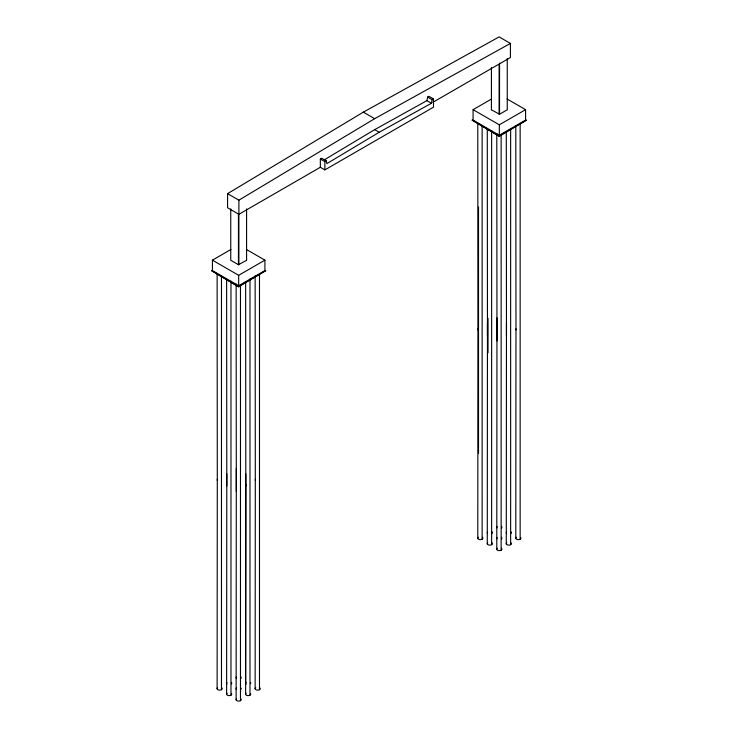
<?xml version="1.0" encoding="UTF-8"?>
<svg xmlns="http://www.w3.org/2000/svg" width="738" height="738" viewBox="0 0 738 738"><rect width="100%" height="100%" fill="white"/><g stroke="black" fill="none" stroke-linecap="round" stroke-linejoin="round"><path stroke-width="1.11" d="M217.12 688.812L217.295 479.322M226.621 694.301L226.797 473.833M236.123 699.79L236.308 468.353M245.625 683.323L245.809 473.833M245.625 694.301L245.809 484.811M255.136 688.812L255.311 479.322M477.781 538.325L477.956 328.834M487.283 543.805L487.467 323.345M496.785 549.293L496.969 317.857M506.286 543.805L506.471 323.345M515.797 538.325L515.973 328.834M324.379 159.795L374.655 129.648L426.915 100.645L427.606 97.102L428.962 96.318L433.483 98.938L433.483 107.185L324.877 169.888L320.347 167.277L238.891 214.306L227.581 207.775L227.581 193.66L363.345 112.148L499.109 36.9L510.419 43.431L510.419 57.536L432.938 102.278M320.347 167.277L320.347 159.03L321.713 158.246L326.233 160.856L326.925 163.587L379.184 132.268L431.435 103.255L432.127 99.722L433.483 98.938M238.439 213.614L238.439 264.73L246.603 260.274M238.891 264.73L238.891 200.192L374.655 118.68L510.419 43.431M320.347 159.03L324.877 161.64L326.233 160.856M246.446 249.49L264.914 260.154L264.914 270.606L238.669 285.763L212.424 270.606L212.424 260.154L230.893 249.49M507.107 99.003L525.576 109.667L525.576 120.119L499.331 135.266L473.086 120.119L473.086 109.667L491.554 99.003M499.561 63.117L499.525 114.252L507.264 109.787L507.255 58.413M212.424 260.154L238.669 275.311L264.914 260.154M473.086 109.667L499.331 124.814L525.576 109.667M238.669 286.289L265.818 270.606L238.669 286.805L211.52 270.606L238.669 286.805M499.331 135.792L526.48 120.119L499.331 136.318L472.182 120.119L499.331 136.318M499.506 114.261L491.397 109.787M238.457 264.739L230.745 260.283L230.745 208.909M499.109 114.233L499.109 64.252M427.606 97.102L432.127 99.722M426.915 100.645L431.435 103.255M363.345 112.148L374.655 118.68M374.655 129.648L379.184 132.268M227.581 193.66L238.891 200.192M515.797 125.405L515.973 329.96M506.296 132.037L506.471 335.449M496.794 133.449L496.969 340.938M487.283 128.587L487.467 335.449M477.781 123.098L477.956 329.96M255.136 275.892L255.311 480.456M245.643 281.898L245.809 485.945M236.132 283.936L236.308 491.425M226.621 279.084L226.797 485.945M217.12 273.595L217.295 480.456M520.152 123.984L520.152 539.201M510.641 129.473L510.641 544.69M501.139 134.953L501.139 550.179M499.331 124.814L499.331 135.266M491.637 130.617L491.637 544.69M491.416 67.499L491.416 109.796M488.021 318.309L488.021 352.819M482.135 126.281L482.135 539.201A2.565 1.476 0 0 1 478.63 539.266A2.565 1.476 0 0 1 478.27 537.273M478.519 207.009L478.519 453.15M324.877 161.64L324.877 169.888M259.481 274.481L259.481 689.698M249.979 278.816L249.979 695.178M246.584 208.909L246.584 260.283M240.477 285.449L240.477 700.666M238.669 275.311L238.669 285.763M230.976 281.113L230.976 695.178M221.474 276.778L221.474 689.698M482.32 537.236A2.565 1.476 0 0 1 482.089 539.229M491.822 531.747A2.565 1.476 0 0 1 491.886 533.556M487.458 533.223A2.565 1.476 0 0 1 487.421 532.163M501.443 526.342A2.565 1.476 0 0 1 501.489 527.974M497.034 527.836A2.565 1.476 0 0 1 497.08 526.48M491.822 542.716A2.565 1.476 0 0 1 491.591 544.718A2.565 1.476 0 0 1 488.132 544.745A2.565 1.476 0 0 1 487.772 542.762M501.443 537.319A2.565 1.476 0 0 1 501.489 538.952M497.034 538.805A2.565 1.476 0 0 1 497.08 537.458M511.047 531.923A2.565 1.476 0 0 1 511.093 533.371M506.628 533.417A2.565 1.476 0 0 1 506.674 531.877M501.443 548.288A2.565 1.476 0 0 1 501.001 550.253A2.565 1.476 0 0 1 497.587 550.216A2.565 1.476 0 0 1 497.274 548.251M511.047 542.9A2.565 1.476 0 0 1 510.41 544.81A2.565 1.476 0 0 1 507.043 544.699A2.565 1.476 0 0 1 506.785 542.762M520.631 537.504A2.565 1.476 0 0 1 519.82 539.367A2.565 1.476 0 0 1 516.508 539.192A2.565 1.476 0 0 1 516.286 537.273M221.769 687.807A2.565 1.476 0 0 1 221.335 689.772A2.565 1.476 0 0 1 217.922 689.735A2.565 1.476 0 0 1 217.609 687.77M231.372 682.419A2.565 1.476 0 0 1 231.326 683.951M226.953 683.905A2.565 1.476 0 0 1 226.907 682.465M240.966 677.023A2.565 1.476 0 0 1 240.92 678.379M236.557 678.517A2.565 1.476 0 0 1 236.511 676.884M231.372 693.388A2.565 1.476 0 0 1 230.745 695.297A2.565 1.476 0 0 1 227.378 695.196A2.565 1.476 0 0 1 227.11 693.25M240.966 688A2.565 1.476 0 0 1 240.92 689.347M236.557 689.486A2.565 1.476 0 0 1 236.511 687.853M250.542 682.613A2.565 1.476 0 0 1 250.579 683.665M246.178 684.089A2.565 1.476 0 0 1 246.114 682.281M240.966 698.969A2.565 1.476 0 0 1 238.531 701.1A2.565 1.476 0 0 1 236.511 698.831M250.468 693.48A2.565 1.476 0 0 1 249.647 695.344A2.565 1.476 0 0 1 246.335 695.168A2.565 1.476 0 0 1 246.114 693.25M259.416 687.567A2.565 1.476 0 0 1 259.573 689.643A2.565 1.476 0 0 1 255.975 689.753A2.565 1.476 0 0 1 255.735 687.687"/></g></svg>
